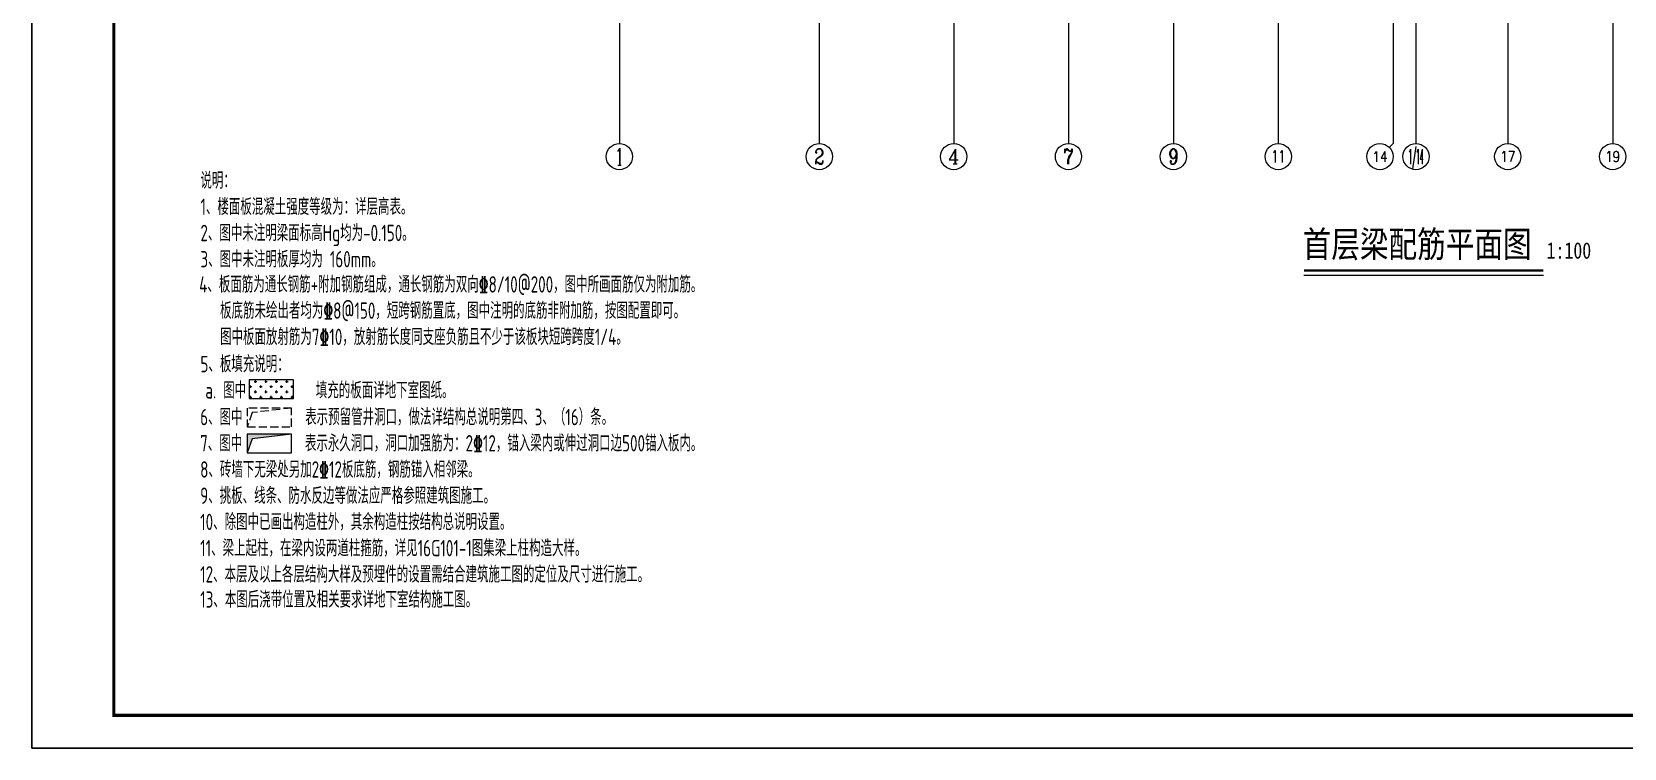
# Model space of a CAD drawing. Extents: x -129922 to 1190196, y -520662 to 139923.
# Drawn here: x 893771 to 942341, y -68380 to -46527 of the extents above; entities that cross this region are included whole.
import ezdxf
from ezdxf.enums import TextEntityAlignment as Align

# ---------------------------------------------------------------- set-up
doc = ezdxf.new("R2010")
doc.units = 0
doc.header["$LTSCALE"] = 1000
doc.header["$MEASUREMENT"] = 0
doc.linetypes.add('DASH', pattern=[0.35, 0.25, -0.1])
for name, color, linetype, lineweight in [('A-标注-轴号', 3, 'Continuous', 15), ('A-标注-轴号文字', 7, 'Continuous', 15), ('S-板-文字', 7, 'Continuous', 20), ('S-梁-水平集中标注', 191, 'Continuous', 20), ('S-通用-TEXT', 7, 'Continuous', 20)]:
    doc.layers.add(name, color=color, linetype=linetype, lineweight=lineweight)
doc.layers.add('Y-云图图框', color=7, linetype='Continuous')
doc.styles.add('_TCH_AXIS', font='COMPLEX.shx', dxfattribs={"bigfont": 'hztxt.shx'})
doc.styles.add('_YT_Name', font='', dxfattribs={"width": 0.8})
doc.styles.add('_YT_Sign_Text', font='ros.shx', dxfattribs={"width": 0.8, "bigfont": 'hztxt.shx'})
doc.styles.add('COMPLEX', font='COMPLEX')
doc.styles.get("Standard").update_dxf_attribs({"font": 'gbenor.shx', "bigfont": 'gbcbig.shx'})
doc.styles.add('TSSD_Rein', font='tssdeng.shx', dxfattribs={"width": 0.7, "bigfont": 'hztxt.shx'})
doc.styles.add('黑体', font='', dxfattribs={"width": 0.8})
doc.styles.get('_YT_Name').set_extended_font_data('SimHei')
doc.styles.get('黑体').set_extended_font_data('SimHei')

# ---------------------------------------------------------------- blocks, each defined once
blk = doc.blocks.new('_AXISO')
blk.add_circle((0, 0), 0.5)
at = {"layer": 'S-板-文字', "style": 'COMPLEX', "width": 1.041667}
blk.add_attdef('A', text='', height=0.56, dxfattribs=at).set_placement((-0.25, -0.28), (0.25, -0.28), align=Align.FIT)
blk = doc.blocks.new('ZHOUWANG3')
at = {"layer": 'A-标注-轴号'}
for p, q in [((88652, 226834), (88652, 222834)), ((94752, 226834), (94752, 222834)), ((98852, 226834), (98852, 222834)), ((102352, 226834), (102352, 222834)), ((105552, 226834), (105552, 222834)), ((108752, 226834), (108752, 222834)), ((112252, 226834), (112252, 222834)), ((112952, 226834), (112952, 222834)), ((115752, 226834), (115752, 222834)), ((118952, 226834), (118952, 222834)), ((112135, 222716), (112252, 222834))]:
    blk.add_line(p, q, dxfattribs=at)
ref = blk.add_blockref('_AXISO', (88652, 222434), dxfattribs=dict(at, xscale=800, yscale=800, zscale=800))
ref.add_attrib('A', '1', dxfattribs={"layer": 'A-标注-轴号文字', "height": 515, "style": '_TCH_AXIS'}).set_placement((88542, 222176), (88762, 222176), align=Align.FIT)
ref = blk.add_blockref('_AXISO', (94752, 222434), dxfattribs=dict(at, xscale=800, yscale=800, zscale=800))
ref.add_attrib('A', '2', dxfattribs={"layer": 'A-标注-轴号文字', "height": 466, "style": '_TCH_AXIS'}).set_placement((94597, 222201), (94907, 222201), align=Align.FIT)
ref = blk.add_blockref('_AXISO', (98852, 222434), dxfattribs=dict(at, xscale=800, yscale=800, zscale=800))
ref.add_attrib('A', '4', dxfattribs={"layer": 'A-标注-轴号文字', "height": 445, "style": '_TCH_AXIS'}).set_placement((98682, 222211), (99022, 222211), align=Align.FIT)
ref = blk.add_blockref('_AXISO', (102352, 222434), dxfattribs=dict(at, xscale=800, yscale=800, zscale=800))
ref.add_attrib('A', '7', dxfattribs={"layer": 'A-标注-轴号文字', "height": 466, "style": '_TCH_AXIS'}).set_placement((102197, 222201), (102507, 222201), align=Align.FIT)
ref = blk.add_blockref('_AXISO', (105552, 222434), dxfattribs=dict(at, xscale=800, yscale=800, zscale=800))
ref.add_attrib('A', '9', dxfattribs={"layer": 'A-标注-轴号文字', "height": 466, "style": '_TCH_AXIS'}).set_placement((105397, 222201), (105707, 222201), align=Align.FIT)
ref = blk.add_blockref('_AXISO', (108752, 222434), dxfattribs=dict(at, xscale=800, yscale=800, zscale=800))
ref.add_attrib('A', '11', dxfattribs={"layer": 'A-标注-轴号文字', "height": 368.8, "style": '_TCH_AXIS'}).set_placement((108541, 222249), (108963, 222249), align=Align.FIT)
ref = blk.add_blockref('_AXISO', (111852, 222434), dxfattribs=dict(at, xscale=800, yscale=800, zscale=800))
ref.add_attrib('A', '14', dxfattribs={"layer": 'A-标注-轴号文字', "height": 314.1, "style": '_TCH_AXIS'}).set_placement((111620, 222277), (112084, 222277), align=Align.FIT)
ref = blk.add_blockref('_AXISO', (112952, 222434), dxfattribs=dict(at, xscale=800, yscale=800, zscale=800))
ref.add_attrib('A', '1/14', dxfattribs={"layer": 'A-标注-轴号文字', "height": 452.5, "style": '_TCH_AXIS', "width": 0.308824}).set_placement((112726, 222207), (113178, 222207), align=Align.FIT)
ref = blk.add_blockref('_AXISO', (115752, 222434), dxfattribs=dict(at, xscale=800, yscale=800, zscale=800))
ref.add_attrib('A', '17', dxfattribs={"layer": 'A-标注-轴号文字', "height": 328.4, "style": '_TCH_AXIS'}).set_placement((115525, 222269), (115979, 222269), align=Align.FIT)
ref = blk.add_blockref('_AXISO', (118952, 222434), dxfattribs=dict(at, xscale=800, yscale=800, zscale=800))
ref.add_attrib('A', '19', dxfattribs={"layer": 'A-标注-轴号文字', "height": 328.4, "style": '_TCH_AXIS'}).set_placement((118725, 222269), (119179, 222269), align=Align.FIT)
blk = doc.blocks.new('ECMCTK_A1_横_单行图名--0')
at = {"color": 4}
blk.add_lwpolyline([(0, 0), (841, 0), (841, 594), (0, 594)], close=True, dxfattribs=at)
at = {"const_width": 1}
blk.add_lwpolyline([(25, 10), (831, 10), (831, 584), (25, 584)], close=True, dxfattribs=at)
at = {"color": 80, "flags": 3}
for tag, height, p in [('YTHQINS', 3, (34.31, 585.5)), ('ECMCKEY', 3, (292.07, 288.23)), ('YTTQINS', 5.62, (848.03, 12.81)), ('YTFRAME', 3, (652.76, 5.84)), ('YTBARCODE_T1', 3, (749.78, 5.95))]:
    blk.add_attdef(tag, text='', height=height, dxfattribs=at).set_placement(p, align=Align.MIDDLE_CENTER)
for tag, height, style, width, p in [('设计单位', 6, '_YT_Name', 0.8, (623.75, 38.6)), ('证书编号', 4, '_YT_Sign_Text', 0.8, (708.87, 43.81)), ('审查批准号', 4, '_YT_Sign_Text', 0.8, (761.06, 43.81)), ('工程号', 4, '_YT_Sign_Text', 0.5, (804.08, 44.12)), ('建设单位', 4, '_YT_Sign_Text', 0.8, (734.96, 36.11)), ('阶段', 4, '_YT_Sign_Text', 0.8, (804.08, 35.81)), ('项目号', 4, '_YT_Sign_Text', 0.5, (822.08, 33.72)), ('项目名称', 4, '_YT_Sign_Text', 0.8, (734.96, 28.11)), ('专业', 4, '_YT_Sign_Text', 0.8, (804.08, 27.31)), ('图纸名称', 4.5, '_YT_Name', 0.8, (735.39, 15.06)), ('图纸编号', 4, '_YT_Sign_Text', 0.5, (803.93, 19.36)), ('出图比例', 4.2, '_YT_Sign_Text', 0.8, (681.82, 11.78)), ('日期', 4, '_YT_Sign_Text', 0.5, (803.88, 12.13)), ('版本号', 4, '_YT_Sign_Text', 0.8, (822.08, 13))]:
    blk.add_attdef(tag, text='', height=height, dxfattribs=dict(style=style, width=width)).set_placement(p, align=Align.CENTER)
at = {"style": '_YT_Sign_Text', "width": 0.8, "flags": 3}
for tag, p, height in [('[审定人]', (590.95, 27.81), 4.1), ('{审定人}', (605.87, 26.45), 6.24), ('[校对人]', (642.23, 27.82), 4.1), ('{校对人}', (658.35, 26.53), 6.24), ('[审核人]', (591.01, 19.76), 4.1), ('{审核人}', (606.98, 18.44), 6.24), ('[设计人]', (642.47, 20.21), 4.1), ('{设计人}', (658.48, 18.54), 6.24), ('[项目负责人]', (590.78, 12.01), 4.1), ('{项目负责人}', (608.28, 10.72), 6.24), ('[专业负责人]', (642.74, 11.77), 4.1), ('{专业负责人}', (658.58, 10.36), 6.24)]:
    blk.add_attdef(tag, p, '', height=height, dxfattribs=at)
at = {"color": 80, "flags": 3}
for tag, p in [('YTQRCODE', (551.04, 11.91)), ('YTBZSIT', (25, 10)), ('EXT_TK_LEFT', (25, 10))]:
    blk.add_attdef(tag, p, '', height=3, dxfattribs=at)

msp = doc.modelspace()

# ---------------------------------------------------------------- hatches: boundary and pattern name
at = {"layer": 'S-通用-TEXT'}
h = msp.add_hatch(dxfattribs=at)
h.set_pattern_fill('CROSS,_O', color=0, scale=100)
h.set_pattern_definition([(0, (-1401001.91, 726396.94), (158.75, 158.75), [79.375, -238.125]), (90, (-1400962.23, 726357.25), (-158.75, 158.75), [79.375, -238.125])])
h.paths.add_polyline_path([(900404.9, -57714.2), (901754.9, -57714.2), (901754.9, -57142.7), (900404.9, -57142.7)])
msp.add_hatch(color=251, dxfattribs=at).paths.add_polyline_path([(900342.2, -59374.2), (900342.2, -58802.7), (901692.2, -58802.7), (900488.4, -58944.5)])

# ---------------------------------------------------------------- linework, layer by layer
at = {"layer": 'S-通用-TEXT', "const_width": 70}
msp.add_lwpolyline([(932574.8, -53807.6), (939877.9, -53807.6)], dxfattribs=at)
at = {"layer": 'S-通用-TEXT'}
for points in [[(932574.8, -53947.6), (939877.9, -53947.6)], [(901692.2, -58802.7), (900488.4, -58944.5), (900342.2, -59374.2)]]:
    msp.add_lwpolyline(points, dxfattribs=at)
at = {"layer": 'S-通用-TEXT', "color": 0}
msp.add_lwpolyline([(900404.9, -57714.2), (901754.9, -57714.2), (901754.9, -57142.7), (900404.9, -57142.7)], close=True, dxfattribs=at)
at = {"layer": 'S-通用-TEXT', "linetype": 'DASH'}
msp.add_lwpolyline([(901692.2, -58002.7), (900488.4, -58144.5), (900342.2, -58574.2)], dxfattribs=at)
msp.add_lwpolyline([(900342.2, -58574.2), (901692.2, -58574.2), (901692.2, -58002.7), (900342.2, -58002.7)], close=True, dxfattribs=at)
at = {"layer": 'S-通用-TEXT'}
msp.add_lwpolyline([(900342.2, -59374.2), (901692.2, -59374.2), (901692.2, -58802.7), (900342.2, -58802.7)], close=True, dxfattribs=at)

# ---------------------------------------------------------------- block references
at = {"layer": 'S-梁-水平集中标注', "color": 3}
msp.add_blockref('ZHOUWANG3', (823039.4, -272766.4), dxfattribs=at)
at = {"layer": 'Y-云图图框', "xscale": 100, "yscale": 100, "zscale": 100}
msp.add_blockref('ECMCTK_A1_横_单行图名--0', (893771.1, -68380.1), dxfattribs=at)

# ---------------------------------------------------------------- texts
at = {"layer": 'S-通用-TEXT', "color": 0, "style": 'TSSD_Rein', "width": 0.7}
for s, p in [('说明：', (898913.2, -51313.2)), ('1、楼面板混凝土强度等级为：详层高表。', (898913.2, -52113.2)), ('2、图中未注明梁面标高Hg均为-0.150。', (898913.2, -52913.2)), ('3、图中未注明板厚均为 160mm。', (898913.2, -53713.2)), ('4、板面筋为通长钢筋+附加钢筋组成，通长钢筋为双向\x848/10@200，图中所画面筋仅为附加筋。', (898874.8, -54482.3)), ('   板底筋未绘出者均为\x848@150，短跨钢筋置底，图中注明的底筋非附加筋，按图配置即可。', (898874.8, -55282.3)), ('   图中板面放射筋为7\x8410，放射筋长度同支座负筋且不少于该板块短跨跨度1/4。', (898874.8, -56082.3)), ('5、板填充说明：', (898913.2, -56913.2)), ('   a. 图中          填充的板面详地下室图纸。', (898424.7, -57713.2)), ('6、图中         表示预留管井洞口，做法详结构总说明第四、3、（16）条。', (898905.2, -58528.2)), ('7、图中         表示永久洞口，洞口加强筋为：2\x8412，锚入梁内或伸过洞口边500锚入板内。', (898905.2, -59328.2)), ('8、砖墙下无梁处另加2\x8412板底筋，钢筋锚入相邻梁。', (898905.2, -60128.2)), ('9、挑板、线条、防水反边等做法应严格参照建筑图施工。', (898905.2, -60928.2)), ('10、除图中已画出构造柱外，其余构造柱按结构总说明设置。', (898905.2, -61728.2)), ('11、梁上起柱，在梁内设两道柱箍筋，详见16G101-1图集梁上柱构造大样。', (898905.2, -62528.2)), ('12、本层及以上各层结构大样及预埋件的设置需结合建筑施工图的定位及尺寸进行施工。', (898905.2, -63328.2)), ('13、本图后浇带位置及相关要求详地下室结构施工图。', (898905.2, -64094.8))]:
    msp.add_text(s, height=500, dxfattribs=at).set_placement(p)
at = {"layer": 'S-通用-TEXT', "style": '黑体', "width": 0.8}
for s, height, p in [('首层梁配筋平面图', 800, (932534.6, -53404.2)), ('1:100', 500, (939975.7, -53446.7))]:
    msp.add_text(s, height=height, dxfattribs=at).set_placement(p)

doc.saveas('drawing.dxf')
